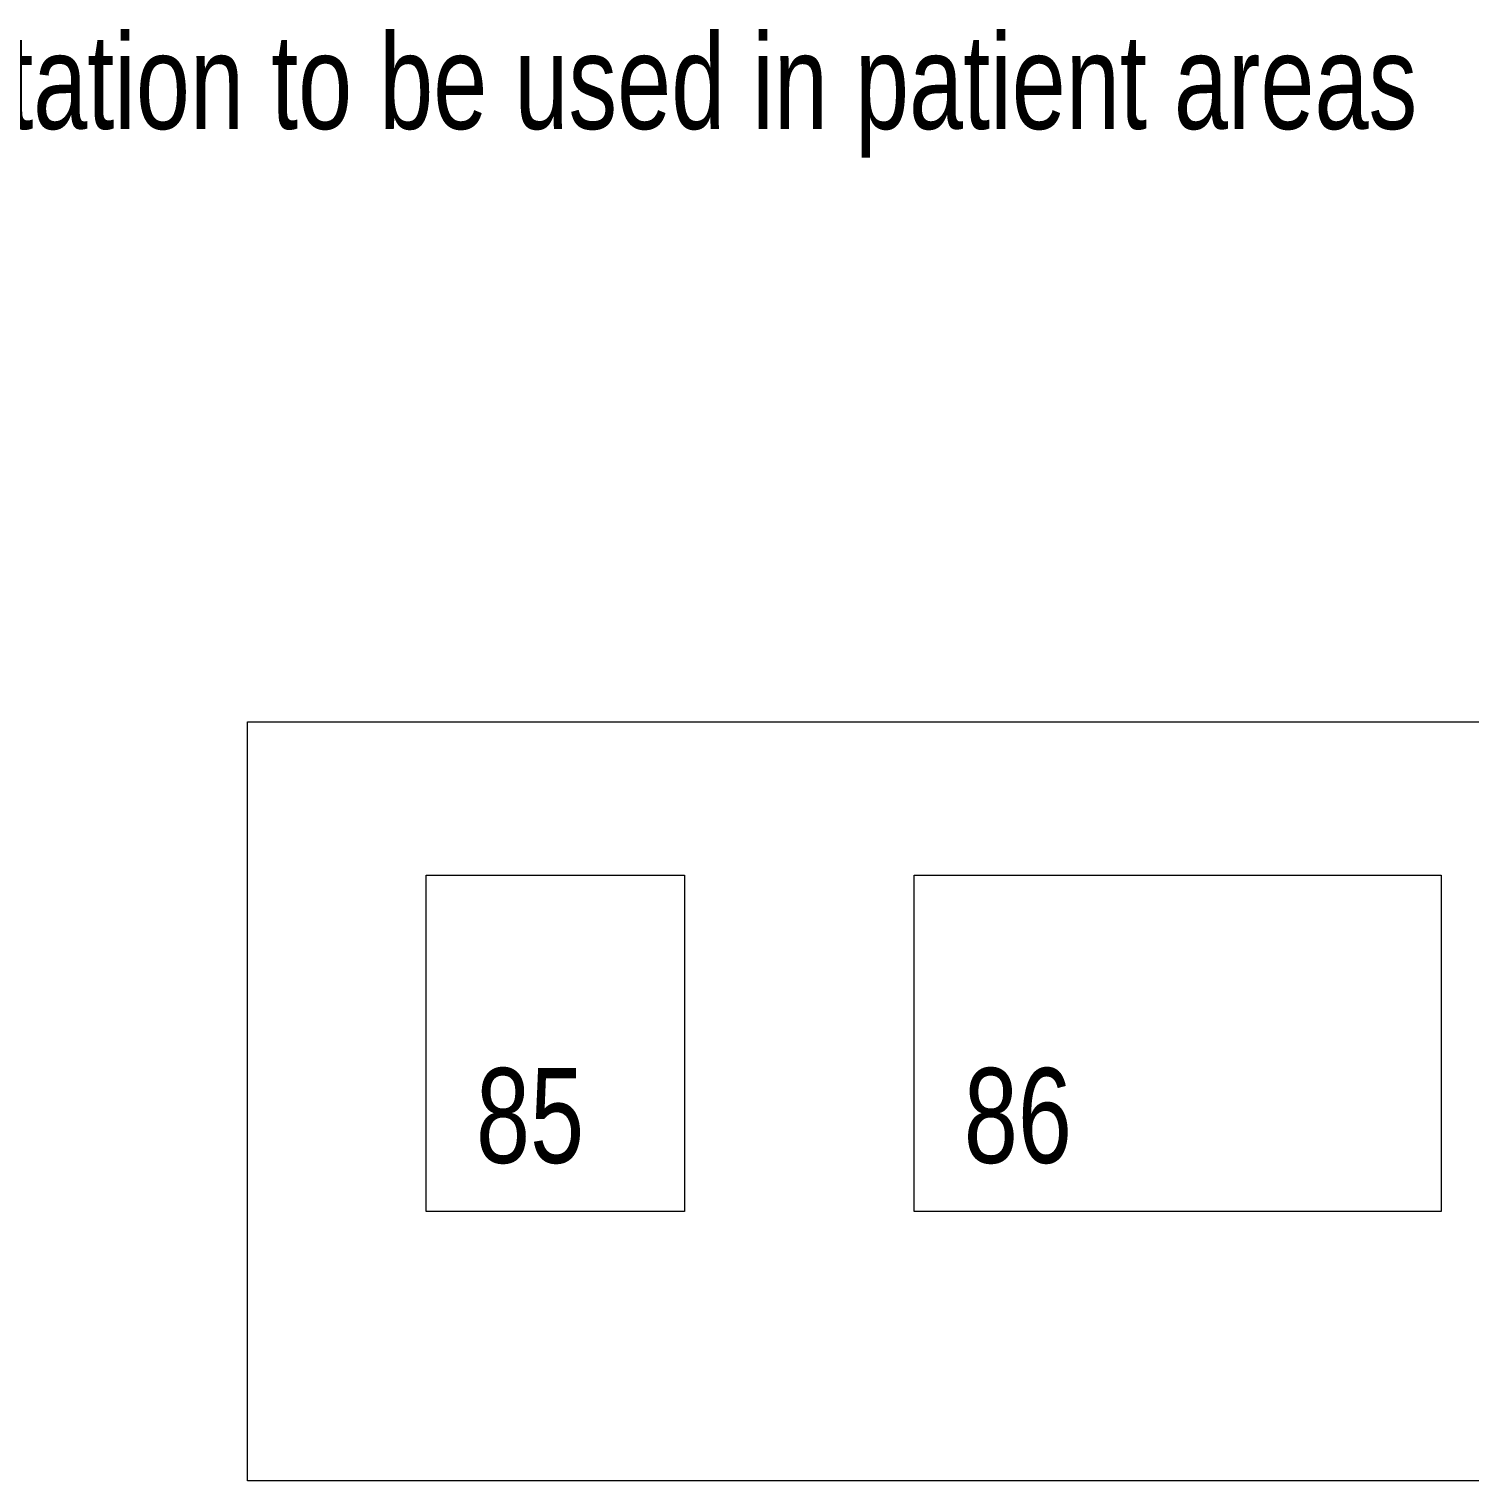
# Model space of a CAD drawing. Header units: millimetres. Extents: x 26027 to 581921, y 7230 to 233891.
# Drawn here: x 466137 to 467465, y 189560 to 190899 of the extents above; entities that cross this region are included whole.
import ezdxf

# ---------------------------------------------------------------- set-up
doc = ezdxf.new("R2010")
doc.units = ezdxf.units.MM
doc.header["$LTSCALE"] = 5
doc.layers.add('Medical Equipment and Furniture', color=163, linetype='Continuous', lineweight=0)
doc.styles.add('X3G_ENTITY_257CFD', font='swisscl.ttf', dxfattribs={"height": 200})

msp = doc.modelspace()

# ---------------------------------------------------------------- linework, layer by layer
at = {"layer": 'Medical Equipment and Furniture', "elevation": 2.4}
for points in [[(466337.9, 190260.3), (468085.8, 190260.3)], [(468785.8, 190260.3), (468785.8, 189560.3), (466337.9, 189560.3), (466337.9, 190260.3)], [(466502.9, 190118.8), (466740.9, 190118.8), (466740.9, 189808.8), (466502.9, 189808.8), (466502.9, 190118.8)], [(466952.9, 190118.8), (467438.9, 190118.8), (467438.9, 189808.8), (466952.9, 189808.8), (466952.9, 190118.8)]]:
    msp.add_lwpolyline(points, dxfattribs=at)

# ---------------------------------------------------------------- texts
at = {"layer": 'Medical Equipment and Furniture', "color": 1, "insert": (466013.5, 190894.4, 0), "char_height": 87.473, "width": 3260.537, "attachment_point": 2, "style": 'X3G_ENTITY_257CFD'}
msp.add_mtext('Medical Equipment parked in Nurse Station to be used in patient areas', dxfattribs=at)
at = {"layer": 'Medical Equipment and Furniture', "char_height": 87.47, "attachment_point": 2, "style": 'X3G_ENTITY_257CFD'}
for s, insert in [('85', (466598.6, 189941, 2.4)), ('86', (467048.5, 189941, 2.4))]:
    msp.add_mtext(s, dxfattribs=dict(at, insert=insert))

doc.saveas('drawing.dxf')
